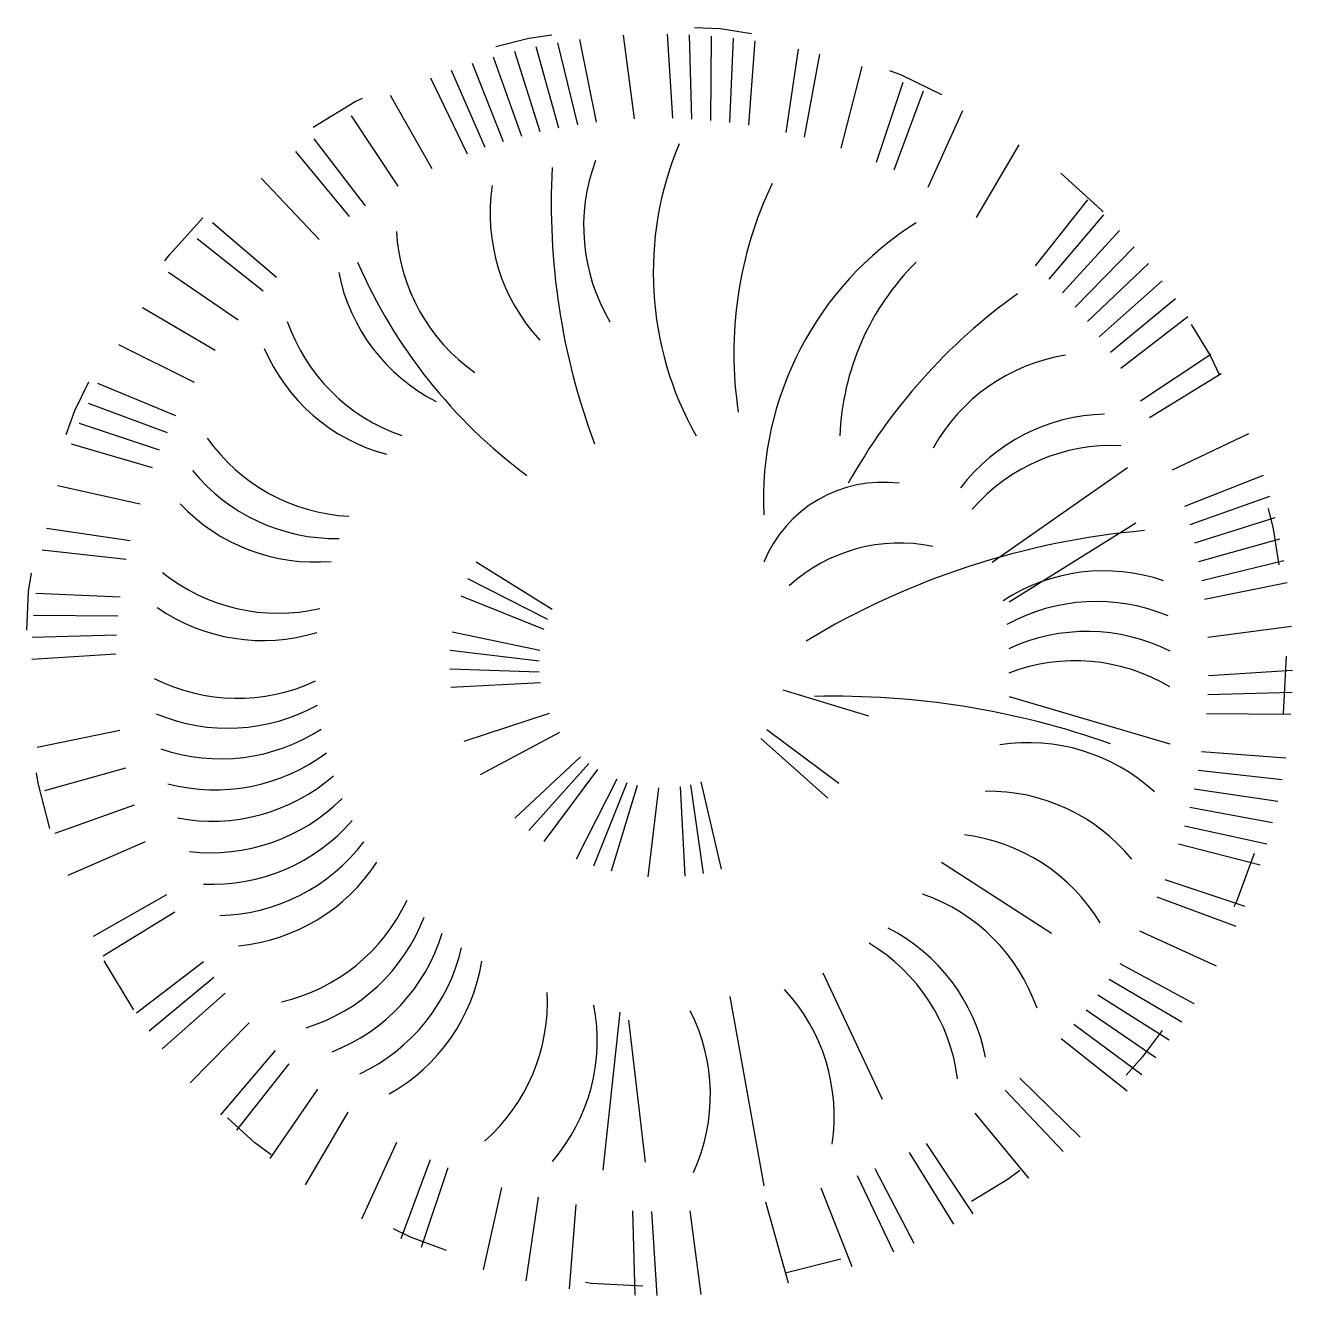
# Model space of a CAD drawing. Extents: x 0.45 to 2.66, y 4.46 to 6.68.
import ezdxf

# ---------------------------------------------------------------- set-up
doc = ezdxf.new("R2010")
doc.units = 0
doc.linetypes.add('DOT', pattern=[0.25, 0, -0.25])
doc.layers.get('0').update_dxf_attribs({"linetype": 'CONTINUOUS'})

msp = doc.modelspace()

# ---------------------------------------------------------------- linework, layer by layer
for p, q in [((1.4468, 6.5063), (1.4173, 6.6504)), ((1.5131, 6.5119), (1.4937, 6.6578)), ((1.5797, 6.513), (1.5705, 6.6598)), ((1.6129, 6.5117), (1.6089, 6.6588)), ((1.6461, 6.5094), (1.6472, 6.6565)), ((1.6792, 6.5058), (1.6854, 6.6528)), ((1.7122, 6.5011), (1.7235, 6.6478)), ((1.3485, 6.4891), (1.3041, 6.6294)), ((1.3811, 6.496), (1.3416, 6.6377)), ((1.4139, 6.5017), (1.3793, 6.6447)), ((1.7775, 6.4883), (1.799, 6.6338)), ((1.8098, 6.4802), (1.8364, 6.6249)), ((1.2842, 6.472), (1.2301, 6.6088)), ((1.3162, 6.4811), (1.2669, 6.6197)), ((1.8734, 6.4606), (1.91, 6.6031)), ((1.2212, 6.4505), (1.1577, 6.5832)), ((1.2525, 6.4618), (1.1937, 6.5966)), ((1.9354, 6.4366), (1.9819, 6.5762)), ((1.9658, 6.423), (2.0171, 6.5609)), ((1.1599, 6.4246), (1.0873, 6.5525)), ((1.1006, 6.3945), (1.0192, 6.517)), ((2.0251, 6.3927), (2.0859, 6.5267)), ((1.0435, 6.3603), (0.9537, 6.4769)), ((1.0158, 6.3418), (0.9221, 6.4551)), ((2.1096, 6.3397), (2.1841, 6.4665)), ((0.9626, 6.3018), (0.8612, 6.4084)), ((2.2128, 6.2558), (2.3042, 6.371)), ((2.2367, 6.2326), (2.3321, 6.3446)), ((0.8883, 6.2352), (0.7763, 6.3306)), ((2.2598, 6.2086), (2.359, 6.3172)), ((0.8652, 6.2113), (0.7499, 6.3027)), ((2.282, 6.1838), (2.385, 6.2889)), ((2.3033, 6.1583), (2.4099, 6.2597)), ((0.8214, 6.1611), (0.7, 6.2443)), ((2.3238, 6.132), (2.4338, 6.2297)), ((0.7812, 6.1081), (0.6544, 6.1825)), ((2.3433, 6.1051), (2.4567, 6.1988)), ((2.3618, 6.0774), (2.4784, 6.1672)), ((0.7449, 6.0523), (0.6131, 6.1178)), ((2.396, 6.0203), (2.5186, 6.1017)), ((0.7125, 5.9942), (0.5765, 6.0503)), ((2.4116, 5.9909), (2.5369, 6.068)), ((0.6979, 5.9643), (0.56, 6.0156)), ((0.6843, 5.9339), (0.5447, 5.9804)), ((2.452, 5.8997), (2.5847, 5.9632)), ((0.6717, 5.9031), (0.5306, 5.9447)), ((2.137, 5.7387), (2.3733, 5.9039)), ((0.65, 5.8402), (0.5063, 5.8718)), ((2.4735, 5.8367), (2.6103, 5.8908)), ((2.4827, 5.8047), (2.6213, 5.854)), ((2.1666, 5.6698), (2.388, 5.8075)), ((2.4906, 5.7724), (2.6309, 5.8168)), ((0.6326, 5.7759), (0.4871, 5.7975)), ((2.4975, 5.7398), (2.6392, 5.7793)), ((0.6256, 5.7434), (0.4794, 5.7599)), ((1.3693, 5.6561), (1.2364, 5.7387)), ((2.5032, 5.707), (2.6462, 5.7416)), ((1.3616, 5.639), (1.222, 5.7097)), ((2.5078, 5.6741), (2.6519, 5.7036)), ((0.6151, 5.6777), (0.4681, 5.6839)), ((1.3555, 5.6213), (1.2103, 5.6796)), ((0.6116, 5.6446), (0.4644, 5.6457)), ((2.5135, 5.6078), (2.6593, 5.6272)), ((0.6092, 5.6114), (0.4621, 5.6074)), ((1.3479, 5.5846), (1.1948, 5.6168)), ((1.3465, 5.5659), (1.1912, 5.5846)), ((0.6079, 5.5782), (0.4611, 5.569)), ((1.3468, 5.5472), (1.1904, 5.5523)), ((2.5145, 5.5412), (2.6613, 5.5504)), ((1.3487, 5.5285), (1.1925, 5.52)), ((1.7716, 5.5163), (1.9213, 5.4709)), ((2.1666, 5.5046), (2.4471, 5.422)), ((2.5133, 5.508), (2.6603, 5.512)), ((1.364, 5.4746), (1.2153, 5.4259)), ((2.5109, 5.4748), (2.658, 5.4737)), ((0.6147, 5.4453), (0.4705, 5.4158)), ((1.3818, 5.4417), (1.2438, 5.3679)), ((1.7335, 5.4314), (1.85, 5.327)), ((1.744, 5.4469), (1.8692, 5.3531)), ((2.5026, 5.4087), (2.6493, 5.3974)), ((1.4184, 5.3992), (1.3043, 5.2923)), ((1.433, 5.3874), (1.3285, 5.2709)), ((0.6249, 5.3796), (0.4832, 5.34)), ((1.4485, 5.3769), (1.3546, 5.2517)), ((2.4968, 5.376), (2.643, 5.3595)), ((1.4819, 5.3601), (1.4112, 5.2205)), ((1.4996, 5.3539), (1.4413, 5.2087)), ((1.5178, 5.3493), (1.4724, 5.1996)), ((1.555, 5.345), (1.5363, 5.1897)), ((1.5924, 5.3472), (1.6009, 5.1909)), ((1.6108, 5.3507), (1.6329, 5.1958)), ((1.6288, 5.3558), (1.6643, 5.2034)), ((2.4898, 5.3434), (2.6353, 5.3219)), ((0.6398, 5.3147), (0.5012, 5.2654)), ((2.4817, 5.3112), (2.6264, 5.2845)), ((2.4725, 5.2792), (2.6161, 5.2475)), ((0.6591, 5.251), (0.5243, 5.1922)), ((2.4621, 5.2475), (2.6046, 5.2109)), ((2.0484, 5.2155), (2.2404, 5.0916)), ((2.4382, 5.1855), (2.5777, 5.139)), ((0.6963, 5.1584), (0.5684, 5.0858)), ((2.4246, 5.1551), (2.5624, 5.1038)), ((0.7109, 5.1285), (0.5855, 5.0514)), ((2.3942, 5.0958), (2.5282, 5.035)), ((0.7606, 5.0419), (0.644, 4.9522)), ((2.3599, 5.0389), (2.4892, 4.9689)), ((0.7791, 5.0143), (0.6658, 4.9206)), ((1.8417, 5.0227), (1.9451, 4.8024)), ((2.3412, 5.0113), (2.4681, 4.9368)), ((0.7987, 4.9873), (0.6886, 4.8897)), ((1.6793, 4.9814), (1.7384, 4.651)), ((2.3216, 4.9844), (2.4458, 4.9056)), ((1.4874, 4.9539), (1.4579, 4.6785)), ((2.301, 4.9582), (2.4224, 4.8751)), ((0.8404, 4.9355), (0.7375, 4.8305)), ((1.5022, 4.9401), (1.5317, 4.6923)), ((2.2796, 4.9328), (2.398, 4.8454)), ((2.2573, 4.9081), (2.3725, 4.8167)), ((0.8857, 4.8868), (0.7903, 4.7748)), ((0.9096, 4.8636), (0.8182, 4.7484)), ((2.1854, 4.8389), (2.2904, 4.7359)), ((0.9598, 4.8199), (0.8766, 4.6985)), ((2.1598, 4.8176), (2.2612, 4.711)), ((1.0128, 4.7797), (0.9384, 4.6529)), ((2.1066, 4.7776), (2.2003, 4.6642)), ((1.0974, 4.7267), (1.0366, 4.5927)), ((2.0219, 4.7249), (2.1032, 4.6023)), ((1.9924, 4.7093), (2.0695, 4.584)), ((1.1566, 4.6963), (1.1053, 4.5585)), ((1.187, 4.6827), (1.1405, 4.5432)), ((1.9321, 4.6813), (2.0002, 4.5509)), ((1.9012, 4.6689), (1.9647, 4.5362)), ((1.2807, 4.6484), (1.2491, 4.5048)), ((1.345, 4.6311), (1.3234, 4.4856)), ((1.8382, 4.6474), (1.8923, 4.5106)), ((1.4103, 4.6183), (1.3989, 4.4716)), ((1.7414, 4.6234), (1.7809, 4.4817)), ((1.5095, 4.6076), (1.5135, 4.4606)), ((1.5428, 4.6064), (1.5519, 4.4596)), ((1.6093, 4.6074), (1.6287, 4.4616))]:
    msp.add_line(p, q)
at = {"linetype": 'DOT'}
msp.add_circle((1.55, 5.575), 1.1, dxfattribs=at)
for centre, radius, start, end in [((2.1263, 6.2439), 0.5807, 157.2539, 209.3809), ((2.5619, 6.3632), 1.1943, 176.9325, 200.4865), ((1.7475, 6.3245), 0.3234, 159.2494, 210.9442), ((1.5844, 6.3465), 0.3234, 171.2494, 222.9442), ((2.3752, 6.1035), 0.6889, 154.5523, 188.6206), ((1.4203, 6.3341), 0.3234, 183.2494, 234.9442), ((2.3104, 5.8469), 0.5726, 122.3323, 182.5675), ((1.8771, 6.6319), 0.9247, 203.5859, 233.3361), ((2.3224, 5.9417), 0.4514, 134.8214, 177.806), ((1.3139, 6.307), 0.3234, 191.2494, 242.9442), ((2.7674, 5.3859), 1.0087, 125.5258, 150.9052), ((1.2123, 6.2653), 0.3234, 199.2494, 250.9442), ((1.164, 6.2392), 0.3234, 203.2494, 254.9442), ((2.3167, 5.7807), 0.3234, 99.2494, 150.9442), ((2.3401, 5.6734), 0.3234, 91.2494, 142.9442), ((1.0314, 6.1418), 0.3234, 215.2494, 266.9442), ((2.3461, 5.6188), 0.3234, 87.2494, 138.9442), ((0.992, 6.1034), 0.3234, 219.2494, 270.9442), ((1.9462, 5.6537), 0.2245, 82.724, 157.7465), ((0.9555, 6.0624), 0.3234, 223.2494, 274.9442), ((2.5226, 4.4256), 1.3734, 95.0048, 121.1475), ((1.9757, 5.4857), 0.2864, 78.3145, 132.3609), ((0.8914, 5.9732), 0.3234, 231.2494, 282.9442), ((2.332, 5.4002), 0.3234, 71.2494, 122.9442), ((0.8642, 5.9255), 0.3234, 235.2494, 286.9442), ((2.319, 5.3468), 0.3234, 67.2494, 118.9442), ((2.3023, 5.2945), 0.3234, 63.2494, 114.9442), ((2.282, 5.2434), 0.3234, 59.2494, 110.9442), ((0.8201, 5.8249), 0.3234, 243.2494, 294.9442), ((1.8615, 4.0627), 1.4423, 70.4648, 91.3699), ((0.8034, 5.7726), 0.3234, 247.2494, 298.9442), ((0.7904, 5.7192), 0.3234, 251.2494, 302.9442), ((0.7811, 5.665), 0.3234, 255.2494, 306.9442), ((2.2005, 5.1005), 0.3234, 47.2494, 98.9442), ((0.7757, 5.6104), 0.3234, 259.2494, 310.9442), ((2.1304, 5.0159), 0.3234, 39.2494, 90.9442), ((0.7741, 5.5554), 0.3234, 263.2494, 314.9442), ((0.7763, 5.5005), 0.3234, 267.2494, 318.9442), ((0.7823, 5.4459), 0.3234, 271.2494, 322.9442), ((2.0492, 4.942), 0.3234, 31.2494, 82.9442), ((0.7922, 5.3919), 0.3234, 275.2494, 326.9442), ((0.823, 5.2865), 0.3234, 283.2494, 334.9442), ((1.9101, 4.8541), 0.3234, 19.2494, 70.9442), ((0.8439, 5.2356), 0.3234, 287.2494, 338.9442), ((1.8085, 4.8124), 0.3234, 11.2494, 62.9442), ((0.8682, 5.1864), 0.3234, 291.2494, 342.9442), ((1.7558, 4.797), 0.3234, 7.2494, 58.9442), ((0.8959, 5.139), 0.3234, 295.2494, 346.9442), ((0.9269, 5.0936), 0.3234, 299.2494, 350.9442), ((1.0377, 4.9719), 0.3234, 311.2494, 2.9442), ((1.538, 4.7729), 0.3234, 351.2494, 42.9442), ((1.1246, 4.9047), 0.3234, 319.2494, 10.9442), ((1.322, 4.8098), 0.3234, 335.2494, 26.9442)]:
    msp.add_arc(centre, radius, start, end)

doc.saveas('drawing.dxf')
